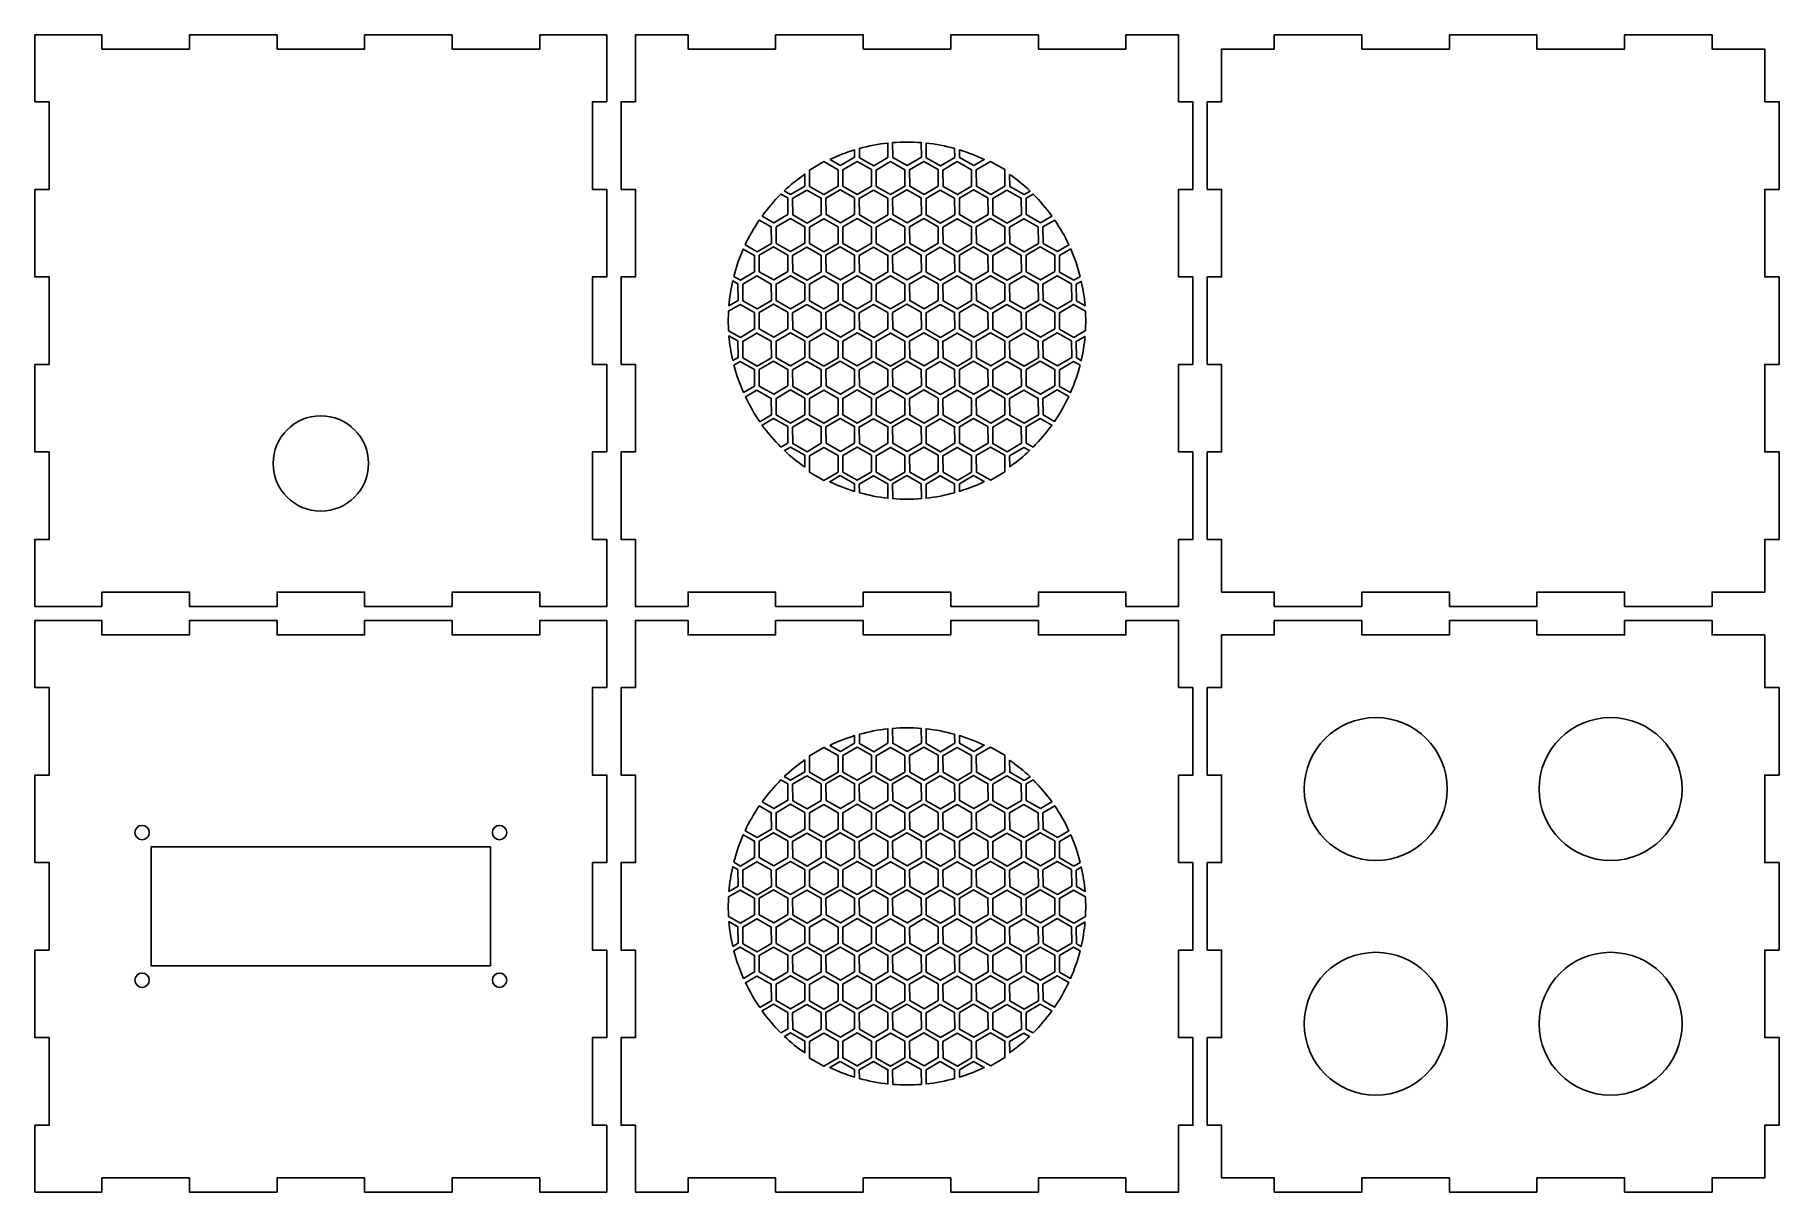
# Model space of a CAD drawing. Header units: millimetres. Extents: x 0 to 366, y 3 to 246.
import ezdxf

# ---------------------------------------------------------------- set-up
doc = ezdxf.new("R2010")
doc.units = ezdxf.units.MM
doc.layers.get('0').update_dxf_attribs({"linetype": 'CONTINUOUS'})

msp = doc.modelspace()

# ---------------------------------------------------------------- linework, layer by layer
for points in [[(120, 126), (105.94, 126), (105.94, 129), (87.56, 129), (87.56, 126), (69.19, 126), (69.19, 129), (50.81, 129), (50.81, 126), (32.44, 126), (32.44, 129), (14.06, 129), (14.06, 126), (0, 126), (0, 140.06), (3, 140.06), (3, 158.44), (0, 158.44), (0, 176.81), (3, 176.81), (3, 195.19), (0, 195.19), (0, 213.56), (3, 213.56), (3, 231.94), (0, 231.94), (0, 246), (14.06, 246), (14.06, 243), (32.44, 243), (32.44, 246), (50.81, 246), (50.81, 243), (69.19, 243), (69.19, 246), (87.56, 246), (87.56, 243), (105.94, 243), (105.94, 246), (120, 246), (120, 231.94), (117, 231.94), (117, 213.56), (120, 213.56), (120, 195.19), (117, 195.19), (117, 176.81), (120, 176.81), (120, 158.44), (117, 158.44), (117, 140.06), (120, 140.06)], [(240, 231.94), (243, 231.94), (243, 213.56), (240, 213.56), (240, 195.19), (243, 195.19), (243, 176.81), (240, 176.81), (240, 158.44), (243, 158.44), (243, 140.06), (240, 140.06), (240, 126), (228.94, 126), (228.94, 129), (210.56, 129), (210.56, 126), (192.19, 126), (192.19, 129), (173.81, 129), (173.81, 126), (155.44, 126), (155.44, 129), (137.06, 129), (137.06, 126), (126, 126), (126, 140.06), (123, 140.06), (123, 158.44), (126, 158.44), (126, 176.81), (123, 176.81), (123, 195.19), (126, 195.19), (126, 213.56), (123, 213.56), (123, 231.94), (126, 231.94), (126, 246), (137.06, 246), (137.06, 243), (155.44, 243), (155.44, 246), (173.81, 246), (173.81, 243), (192.19, 243), (192.19, 246), (210.56, 246), (210.56, 243), (228.94, 243), (228.94, 246), (240, 246)], [(315.19, 243), (333.56, 243), (333.56, 246), (351.94, 246), (351.94, 243), (363, 243), (363, 231.94), (366, 231.94), (366, 213.56), (363, 213.56), (363, 195.19), (366, 195.19), (366, 176.81), (363, 176.81), (363, 158.44), (366, 158.44), (366, 140.06), (363, 140.06), (363, 129), (351.94, 129), (351.94, 126), (333.56, 126), (333.56, 129), (315.19, 129), (315.19, 126), (296.81, 126), (296.81, 129), (278.44, 129), (278.44, 126), (260.06, 126), (260.06, 129), (249, 129), (249, 140.06), (246, 140.06), (246, 158.44), (249, 158.44), (249, 176.81), (246, 176.81), (246, 195.19), (249, 195.19), (249, 213.56), (246, 213.56), (246, 231.94), (249, 231.94), (249, 243), (260.06, 243), (260.06, 246), (278.44, 246), (278.44, 243), (296.81, 243), (296.81, 246), (315.19, 246)], [(168.53, 217.67), (165.52, 219.38), (162.53, 217.62), (162.56, 214.16), (165.57, 212.45), (168.56, 214.2)], [(175.53, 217.72), (172.52, 219.43), (169.53, 217.67), (169.56, 214.21), (172.57, 212.5), (175.56, 214.25)], [(176.56, 214.16), (179.57, 212.45), (182.56, 214.2), (182.53, 217.67), (179.52, 219.38), (176.53, 217.62)], [(189.53, 217.72), (186.52, 219.43), (183.53, 217.67), (183.56, 214.21), (186.57, 212.5), (189.56, 214.25)], [(190.56, 214.16), (193.57, 212.45), (196.56, 214.2), (196.53, 217.67), (193.52, 219.38), (190.53, 217.62)], [(203.56, 214.25), (203.53, 217.72), (200.52, 219.43), (197.53, 217.67), (197.56, 214.21), (200.57, 212.5)], [(161.97, 213.41), (158.99, 211.66), (159.01, 208.19), (162.03, 206.48), (165.01, 208.24), (164.99, 211.7)], [(172.01, 208.29), (171.99, 211.75), (168.97, 213.46), (165.99, 211.71), (166.01, 208.25), (169.03, 206.54)], [(175.97, 213.41), (172.99, 211.66), (173.01, 208.19), (176.03, 206.48), (179.01, 208.24), (178.99, 211.7)], [(186.01, 208.29), (185.99, 211.75), (182.97, 213.46), (179.99, 211.71), (180.01, 208.25), (183.03, 206.54)], [(189.97, 213.41), (186.99, 211.66), (187.01, 208.19), (190.03, 206.48), (193.01, 208.24), (192.99, 211.7)], [(200.01, 208.29), (199.99, 211.75), (196.97, 213.46), (193.99, 211.71), (194.01, 208.25), (197.03, 206.54)], [(203.97, 213.41), (200.99, 211.66), (201.01, 208.19), (204.03, 206.48), (207.01, 208.24), (206.99, 211.7)], [(161.53, 205.72), (158.52, 207.43), (155.53, 205.67), (155.56, 202.21), (158.57, 200.5), (161.56, 202.25)], [(162.56, 202.16), (165.57, 200.45), (168.56, 202.2), (168.53, 205.67), (165.52, 207.38), (162.53, 205.62)], [(175.53, 205.72), (172.52, 207.43), (169.53, 205.67), (169.56, 202.21), (172.57, 200.5), (175.56, 202.25)], [(176.56, 202.16), (179.57, 200.45), (182.56, 202.2), (182.53, 205.67), (179.52, 207.38), (176.53, 205.62)], [(189.53, 205.72), (186.52, 207.43), (183.53, 205.67), (183.56, 202.21), (186.57, 200.5), (189.56, 202.25)], [(190.56, 202.16), (193.57, 200.45), (196.56, 202.2), (196.53, 205.67), (193.52, 207.38), (190.53, 205.62)], [(203.53, 205.72), (200.52, 207.43), (197.53, 205.67), (197.56, 202.21), (200.57, 200.5), (203.56, 202.25)], [(204.56, 202.16), (207.57, 200.45), (210.56, 202.2), (210.53, 205.67), (207.52, 207.38), (204.53, 205.62)], [(158.01, 196.29), (157.99, 199.75), (154.97, 201.46), (151.99, 199.71), (152.01, 196.25), (155.03, 194.54)], [(161.97, 201.41), (158.99, 199.66), (159.01, 196.19), (162.03, 194.48), (165.01, 196.24), (164.99, 199.7)], [(172.01, 196.29), (171.99, 199.75), (168.97, 201.46), (165.99, 199.71), (166.01, 196.25), (169.03, 194.54)], [(175.97, 201.41), (172.99, 199.66), (173.01, 196.19), (176.03, 194.48), (179.01, 196.24), (178.99, 199.7)], [(186.01, 196.29), (185.99, 199.75), (182.97, 201.46), (179.99, 199.71), (180.01, 196.25), (183.03, 194.54)], [(189.97, 201.41), (186.99, 199.66), (187.01, 196.19), (190.03, 194.48), (193.01, 196.24), (192.99, 199.7)], [(200.01, 196.29), (199.99, 199.75), (196.97, 201.46), (193.99, 199.71), (194.01, 196.25), (197.03, 194.54)], [(203.97, 201.41), (200.99, 199.66), (201.01, 196.19), (204.03, 194.48), (207.01, 196.24), (206.99, 199.7)], [(214.01, 196.29), (213.99, 199.75), (210.97, 201.46), (207.99, 199.71), (208.01, 196.25), (211.03, 194.54)], [(148.56, 190.16), (151.57, 188.45), (154.56, 190.2), (154.53, 193.67), (151.52, 195.38), (148.53, 193.62)], [(161.53, 193.72), (158.52, 195.43), (155.53, 193.67), (155.56, 190.21), (158.57, 188.5), (161.56, 190.25)], [(162.56, 190.16), (165.57, 188.45), (168.56, 190.2), (168.53, 193.67), (165.52, 195.38), (162.53, 193.62)], [(175.53, 193.72), (172.52, 195.43), (169.53, 193.67), (169.56, 190.21), (172.57, 188.5), (175.56, 190.25)], [(176.56, 190.16), (179.57, 188.45), (182.56, 190.2), (182.53, 193.67), (179.52, 195.38), (176.53, 193.62)], [(189.53, 193.72), (186.52, 195.43), (183.53, 193.67), (183.56, 190.21), (186.57, 188.5), (189.56, 190.25)], [(190.56, 190.16), (193.57, 188.45), (196.56, 190.2), (196.53, 193.67), (193.52, 195.38), (190.53, 193.62)], [(203.53, 193.72), (200.52, 195.43), (197.53, 193.67), (197.56, 190.21), (200.57, 188.5), (203.56, 190.25)], [(204.56, 190.16), (207.57, 188.45), (210.56, 190.2), (210.53, 193.67), (207.52, 195.38), (204.53, 193.62)], [(217.53, 193.72), (214.52, 195.43), (211.53, 193.67), (211.56, 190.21), (214.57, 188.5), (217.56, 190.25)], [(158.01, 184.29), (157.99, 187.75), (154.97, 189.46), (151.99, 187.71), (152.01, 184.25), (155.03, 182.54)], [(161.97, 189.41), (158.99, 187.66), (159.01, 184.19), (162.03, 182.48), (165.01, 184.24), (164.99, 187.7)], [(172.01, 184.29), (171.99, 187.75), (168.97, 189.46), (165.99, 187.71), (166.01, 184.25), (169.03, 182.54)], [(179.01, 184.24), (178.99, 187.7), (175.97, 189.41), (172.99, 187.66), (173.01, 184.19), (176.03, 182.48)], [(179.99, 187.71), (180.01, 184.25), (183.03, 182.54), (186.01, 184.29), (185.99, 187.75), (182.97, 189.46)], [(189.97, 189.41), (186.99, 187.66), (187.01, 184.19), (190.03, 182.48), (193.01, 184.24), (192.99, 187.7)], [(200.01, 184.29), (199.99, 187.75), (196.97, 189.46), (193.99, 187.71), (194.01, 184.25), (197.03, 182.54)], [(203.97, 189.41), (200.99, 187.66), (201.01, 184.19), (204.03, 182.48), (207.01, 184.24), (206.99, 187.7)], [(214.01, 184.29), (213.99, 187.75), (210.97, 189.46), (207.99, 187.71), (208.01, 184.25), (211.03, 182.54)], [(148.56, 178.16), (151.57, 176.45), (154.56, 178.2), (154.53, 181.67), (151.52, 183.38), (148.53, 181.62)], [(161.53, 181.72), (158.52, 183.43), (155.53, 181.67), (155.56, 178.21), (158.57, 176.5), (161.56, 178.25)], [(162.56, 178.16), (165.57, 176.45), (168.56, 178.2), (168.53, 181.67), (165.52, 183.38), (162.53, 181.62)], [(175.53, 181.72), (172.52, 183.43), (169.53, 181.67), (169.56, 178.21), (172.57, 176.5), (175.56, 178.25)], [(182.53, 181.67), (179.52, 183.38), (176.53, 181.62), (176.56, 178.16), (179.57, 176.45), (182.56, 178.2)], [(189.53, 181.72), (186.52, 183.43), (183.53, 181.67), (183.56, 178.21), (186.57, 176.5), (189.56, 178.25)], [(190.56, 178.16), (193.57, 176.45), (196.56, 178.2), (196.53, 181.67), (193.52, 183.38), (190.53, 181.62)], [(203.53, 181.72), (200.52, 183.43), (197.53, 181.67), (197.56, 178.21), (200.57, 176.5), (203.56, 178.25)], [(204.56, 178.16), (207.57, 176.45), (210.56, 178.2), (210.53, 181.67), (207.52, 183.38), (204.53, 181.62)], [(217.53, 181.72), (214.52, 183.43), (211.53, 181.67), (211.56, 178.21), (214.57, 176.5), (217.56, 178.25)], [(158.01, 172.29), (157.99, 175.75), (154.97, 177.46), (151.99, 175.71), (152.01, 172.25), (155.03, 170.54)], [(161.97, 177.41), (158.99, 175.66), (159.01, 172.19), (162.03, 170.48), (165.01, 172.24), (164.99, 175.7)], [(172.01, 172.29), (171.99, 175.75), (168.97, 177.46), (165.99, 175.71), (166.01, 172.25), (169.03, 170.54)], [(175.97, 177.41), (172.99, 175.66), (173.01, 172.19), (176.03, 170.48), (179.01, 172.24), (178.99, 175.7)], [(186.01, 172.29), (185.99, 175.75), (182.97, 177.46), (179.99, 175.71), (180.01, 172.25), (183.03, 170.54)], [(189.97, 177.41), (186.99, 175.66), (187.01, 172.19), (190.03, 170.48), (193.01, 172.24), (192.99, 175.7)], [(200.01, 172.29), (199.99, 175.75), (196.97, 177.46), (193.99, 175.71), (194.01, 172.25), (197.03, 170.54)], [(203.97, 177.41), (200.99, 175.66), (201.01, 172.19), (204.03, 170.48), (207.01, 172.24), (206.99, 175.7)], [(214.01, 172.29), (213.99, 175.75), (210.97, 177.46), (207.99, 175.71), (208.01, 172.25), (211.03, 170.54)], [(161.53, 169.72), (158.52, 171.43), (155.53, 169.67), (155.56, 166.21), (158.57, 164.5), (161.56, 166.25)], [(162.56, 166.16), (165.57, 164.45), (168.56, 166.2), (168.53, 169.67), (165.52, 171.38), (162.53, 169.62)], [(175.53, 169.72), (172.52, 171.43), (169.53, 169.67), (169.56, 166.21), (172.57, 164.5), (175.56, 166.25)], [(176.56, 166.16), (179.57, 164.45), (182.56, 166.2), (182.53, 169.67), (179.52, 171.38), (176.53, 169.62)], [(189.53, 169.72), (186.52, 171.43), (183.53, 169.67), (183.56, 166.21), (186.57, 164.5), (189.56, 166.25)], [(190.56, 166.16), (193.57, 164.45), (196.56, 166.2), (196.53, 169.67), (193.52, 171.38), (190.53, 169.62)], [(203.53, 169.72), (200.52, 171.43), (197.53, 169.67), (197.56, 166.21), (200.57, 164.5), (203.56, 166.25)], [(204.56, 166.16), (207.57, 164.45), (210.56, 166.2), (210.53, 169.67), (207.52, 171.38), (204.53, 169.62)], [(161.97, 165.41), (158.99, 163.66), (159.01, 160.19), (162.03, 158.48), (165.01, 160.24), (164.99, 163.7)], [(172.01, 160.29), (171.99, 163.75), (168.97, 165.46), (165.99, 163.71), (166.01, 160.25), (169.03, 158.54)], [(175.97, 165.41), (172.99, 163.66), (173.01, 160.19), (176.03, 158.48), (179.01, 160.24), (178.99, 163.7)], [(186.01, 160.29), (185.99, 163.75), (182.97, 165.46), (179.99, 163.71), (180.01, 160.25), (183.03, 158.54)], [(189.97, 165.41), (186.99, 163.66), (187.01, 160.19), (190.03, 158.48), (193.01, 160.24), (192.99, 163.7)], [(200.01, 160.29), (199.99, 163.75), (196.97, 165.46), (193.99, 163.71), (194.01, 160.25), (197.03, 158.54)], [(203.97, 165.41), (200.99, 163.66), (201.01, 160.19), (204.03, 158.48), (207.01, 160.24), (206.99, 163.7)], [(162.53, 157.62), (162.56, 154.16), (165.57, 152.45), (168.56, 154.2), (168.53, 157.67), (165.52, 159.38)], [(175.53, 157.72), (172.52, 159.43), (169.53, 157.67), (169.56, 154.21), (172.57, 152.5), (175.56, 154.25)], [(176.56, 154.16), (179.57, 152.45), (182.56, 154.2), (182.53, 157.67), (179.52, 159.38), (176.53, 157.62)], [(189.53, 157.72), (186.52, 159.43), (183.53, 157.67), (183.56, 154.21), (186.57, 152.5), (189.56, 154.25)], [(190.56, 154.16), (193.57, 152.45), (196.56, 154.2), (196.53, 157.67), (193.52, 159.38), (190.53, 157.62)], [(197.56, 154.21), (200.57, 152.5), (203.56, 154.25), (203.53, 157.72), (200.52, 159.43), (197.53, 157.67)], [(3, 53.81), (3, 72.19), (0, 72.19), (0, 90.56), (3, 90.56), (3, 108.94), (0, 108.94), (0, 123), (14.06, 123), (14.06, 120), (32.44, 120), (32.44, 123), (50.81, 123), (50.81, 120), (69.19, 120), (69.19, 123), (87.56, 123), (87.56, 120), (105.94, 120), (105.94, 123), (120, 123), (120, 108.94), (117, 108.94), (117, 90.56), (120, 90.56), (120, 72.19), (117, 72.19), (117, 53.81), (120, 53.81), (120, 35.44), (117, 35.44), (117, 17.06), (120, 17.06), (120, 3), (105.94, 3), (105.94, 6), (87.56, 6), (87.56, 3), (69.19, 3), (69.19, 6), (50.81, 6), (50.81, 3), (32.44, 3), (32.44, 6), (14.06, 6), (14.06, 3), (0, 3), (0, 17.06), (3, 17.06), (3, 35.44), (0, 35.44), (0, 53.81)], [(240, 108.94), (243, 108.94), (243, 90.56), (240, 90.56), (240, 72.19), (243, 72.19), (243, 53.81), (240, 53.81), (240, 35.44), (243, 35.44), (243, 17.06), (240, 17.06), (240, 3), (228.94, 3), (228.94, 6), (210.56, 6), (210.56, 3), (192.19, 3), (192.19, 6), (173.81, 6), (173.81, 3), (155.44, 3), (155.44, 6), (137.06, 6), (137.06, 3), (126, 3), (126, 17.06), (123, 17.06), (123, 35.44), (126, 35.44), (126, 53.81), (123, 53.81), (123, 72.19), (126, 72.19), (126, 90.56), (123, 90.56), (123, 108.94), (126, 108.94), (126, 123), (137.06, 123), (137.06, 120), (155.44, 120), (155.44, 123), (173.81, 123), (173.81, 120), (192.19, 120), (192.19, 123), (210.56, 123), (210.56, 120), (228.94, 120), (228.94, 123), (240, 123)], [(278.44, 6), (278.44, 3), (260.06, 3), (260.06, 6), (249, 6), (249, 17.06), (246, 17.06), (246, 35.44), (249, 35.44), (249, 53.81), (246, 53.81), (246, 72.19), (249, 72.19), (249, 90.56), (246, 90.56), (246, 108.94), (249, 108.94), (249, 120), (260.06, 120), (260.06, 123), (278.44, 123), (278.44, 120), (296.81, 120), (296.81, 123), (315.19, 123), (315.19, 120), (333.56, 120), (333.56, 123), (351.94, 123), (351.94, 120), (363, 120), (363, 108.94), (366, 108.94), (366, 90.56), (363, 90.56), (363, 72.19), (366, 72.19), (366, 53.81), (363, 53.81), (363, 35.44), (366, 35.44), (366, 17.06), (363, 17.06), (363, 6), (351.94, 6), (351.94, 3), (333.56, 3), (333.56, 6), (315.19, 6), (315.19, 3), (296.81, 3), (296.81, 6)], [(168.53, 94.67), (165.52, 96.38), (162.53, 94.62), (162.56, 91.16), (165.57, 89.45), (168.56, 91.2)], [(175.53, 94.72), (172.52, 96.43), (169.53, 94.67), (169.56, 91.21), (172.57, 89.5), (175.56, 91.25)], [(176.56, 91.16), (179.57, 89.45), (182.56, 91.2), (182.53, 94.67), (179.52, 96.38), (176.53, 94.62)], [(189.53, 94.72), (186.52, 96.43), (183.53, 94.67), (183.56, 91.21), (186.57, 89.5), (189.56, 91.25)], [(190.56, 91.16), (193.57, 89.45), (196.56, 91.2), (196.53, 94.67), (193.52, 96.38), (190.53, 94.62)], [(203.56, 91.25), (203.53, 94.72), (200.52, 96.43), (197.53, 94.67), (197.56, 91.21), (200.57, 89.5)], [(161.97, 90.41), (158.99, 88.66), (159.01, 85.19), (162.03, 83.48), (165.01, 85.24), (164.99, 88.7)], [(172.01, 85.29), (171.99, 88.75), (168.97, 90.46), (165.99, 88.71), (166.01, 85.25), (169.03, 83.54)], [(175.97, 90.41), (172.99, 88.66), (173.01, 85.19), (176.03, 83.48), (179.01, 85.24), (178.99, 88.7)], [(186.01, 85.29), (185.99, 88.75), (182.97, 90.46), (179.99, 88.71), (180.01, 85.25), (183.03, 83.54)], [(189.97, 90.41), (186.99, 88.66), (187.01, 85.19), (190.03, 83.48), (193.01, 85.24), (192.99, 88.7)], [(200.01, 85.29), (199.99, 88.75), (196.97, 90.46), (193.99, 88.71), (194.01, 85.25), (197.03, 83.54)], [(203.97, 90.41), (200.99, 88.66), (201.01, 85.19), (204.03, 83.48), (207.01, 85.24), (206.99, 88.7)], [(161.53, 82.72), (158.52, 84.43), (155.53, 82.67), (155.56, 79.21), (158.57, 77.5), (161.56, 79.25)], [(162.56, 79.16), (165.57, 77.45), (168.56, 79.2), (168.53, 82.67), (165.52, 84.38), (162.53, 82.62)], [(175.53, 82.72), (172.52, 84.43), (169.53, 82.67), (169.56, 79.21), (172.57, 77.5), (175.56, 79.25)], [(176.56, 79.16), (179.57, 77.45), (182.56, 79.2), (182.53, 82.67), (179.52, 84.38), (176.53, 82.62)], [(189.53, 82.72), (186.52, 84.43), (183.53, 82.67), (183.56, 79.21), (186.57, 77.5), (189.56, 79.25)], [(190.56, 79.16), (193.57, 77.45), (196.56, 79.2), (196.53, 82.67), (193.52, 84.38), (190.53, 82.62)], [(203.53, 82.72), (200.52, 84.43), (197.53, 82.67), (197.56, 79.21), (200.57, 77.5), (203.56, 79.25)], [(204.56, 79.16), (207.57, 77.45), (210.56, 79.2), (210.53, 82.67), (207.52, 84.38), (204.53, 82.62)], [(158.01, 73.29), (157.99, 76.75), (154.97, 78.46), (151.99, 76.71), (152.01, 73.25), (155.03, 71.54)], [(161.97, 78.41), (158.99, 76.66), (159.01, 73.19), (162.03, 71.48), (165.01, 73.24), (164.99, 76.7)], [(172.01, 73.29), (171.99, 76.75), (168.97, 78.46), (165.99, 76.71), (166.01, 73.25), (169.03, 71.54)], [(175.97, 78.41), (172.99, 76.66), (173.01, 73.19), (176.03, 71.48), (179.01, 73.24), (178.99, 76.7)], [(186.01, 73.29), (185.99, 76.75), (182.97, 78.46), (179.99, 76.71), (180.01, 73.25), (183.03, 71.54)], [(189.97, 78.41), (186.99, 76.66), (187.01, 73.19), (190.03, 71.48), (193.01, 73.24), (192.99, 76.7)], [(200.01, 73.29), (199.99, 76.75), (196.97, 78.46), (193.99, 76.71), (194.01, 73.25), (197.03, 71.54)], [(203.97, 78.41), (200.99, 76.66), (201.01, 73.19), (204.03, 71.48), (207.01, 73.24), (206.99, 76.7)], [(214.01, 73.29), (213.99, 76.75), (210.97, 78.46), (207.99, 76.71), (208.01, 73.25), (211.03, 71.54)], [(95.6, 50.5), (95.6, 75.5), (24.4, 75.5), (24.4, 50.5)], [(148.56, 67.16), (151.57, 65.45), (154.56, 67.2), (154.53, 70.67), (151.52, 72.38), (148.53, 70.62)], [(161.53, 70.72), (158.52, 72.43), (155.53, 70.67), (155.56, 67.21), (158.57, 65.5), (161.56, 67.25)], [(162.56, 67.16), (165.57, 65.45), (168.56, 67.2), (168.53, 70.67), (165.52, 72.38), (162.53, 70.62)], [(175.53, 70.72), (172.52, 72.43), (169.53, 70.67), (169.56, 67.21), (172.57, 65.5), (175.56, 67.25)], [(176.56, 67.16), (179.57, 65.45), (182.56, 67.2), (182.53, 70.67), (179.52, 72.38), (176.53, 70.62)], [(189.53, 70.72), (186.52, 72.43), (183.53, 70.67), (183.56, 67.21), (186.57, 65.5), (189.56, 67.25)], [(190.56, 67.16), (193.57, 65.45), (196.56, 67.2), (196.53, 70.67), (193.52, 72.38), (190.53, 70.62)], [(203.53, 70.72), (200.52, 72.43), (197.53, 70.67), (197.56, 67.21), (200.57, 65.5), (203.56, 67.25)], [(204.56, 67.16), (207.57, 65.45), (210.56, 67.2), (210.53, 70.67), (207.52, 72.38), (204.53, 70.62)], [(217.53, 70.72), (214.52, 72.43), (211.53, 70.67), (211.56, 67.21), (214.57, 65.5), (217.56, 67.25)], [(158.01, 61.29), (157.99, 64.75), (154.97, 66.46), (151.99, 64.71), (152.01, 61.25), (155.03, 59.54)], [(161.97, 66.41), (158.99, 64.66), (159.01, 61.19), (162.03, 59.48), (165.01, 61.24), (164.99, 64.7)], [(172.01, 61.29), (171.99, 64.75), (168.97, 66.46), (165.99, 64.71), (166.01, 61.25), (169.03, 59.54)], [(179.01, 61.24), (178.99, 64.7), (175.97, 66.41), (172.99, 64.66), (173.01, 61.19), (176.03, 59.48)], [(179.99, 64.71), (180.01, 61.25), (183.03, 59.54), (186.01, 61.29), (185.99, 64.75), (182.97, 66.46)], [(189.97, 66.41), (186.99, 64.66), (187.01, 61.19), (190.03, 59.48), (193.01, 61.24), (192.99, 64.7)], [(200.01, 61.29), (199.99, 64.75), (196.97, 66.46), (193.99, 64.71), (194.01, 61.25), (197.03, 59.54)], [(203.97, 66.41), (200.99, 64.66), (201.01, 61.19), (204.03, 59.48), (207.01, 61.24), (206.99, 64.7)], [(214.01, 61.29), (213.99, 64.75), (210.97, 66.46), (207.99, 64.71), (208.01, 61.25), (211.03, 59.54)], [(148.56, 55.16), (151.57, 53.45), (154.56, 55.2), (154.53, 58.67), (151.52, 60.38), (148.53, 58.62)], [(161.53, 58.72), (158.52, 60.43), (155.53, 58.67), (155.56, 55.21), (158.57, 53.5), (161.56, 55.25)], [(162.56, 55.16), (165.57, 53.45), (168.56, 55.2), (168.53, 58.67), (165.52, 60.38), (162.53, 58.62)], [(175.53, 58.72), (172.52, 60.43), (169.53, 58.67), (169.56, 55.21), (172.57, 53.5), (175.56, 55.25)], [(182.53, 58.67), (179.52, 60.38), (176.53, 58.62), (176.56, 55.16), (179.57, 53.45), (182.56, 55.2)], [(189.53, 58.72), (186.52, 60.43), (183.53, 58.67), (183.56, 55.21), (186.57, 53.5), (189.56, 55.25)], [(190.56, 55.16), (193.57, 53.45), (196.56, 55.2), (196.53, 58.67), (193.52, 60.38), (190.53, 58.62)], [(203.53, 58.72), (200.52, 60.43), (197.53, 58.67), (197.56, 55.21), (200.57, 53.5), (203.56, 55.25)], [(204.56, 55.16), (207.57, 53.45), (210.56, 55.2), (210.53, 58.67), (207.52, 60.38), (204.53, 58.62)], [(217.53, 58.72), (214.52, 60.43), (211.53, 58.67), (211.56, 55.21), (214.57, 53.5), (217.56, 55.25)], [(158.01, 49.29), (157.99, 52.75), (154.97, 54.46), (151.99, 52.71), (152.01, 49.25), (155.03, 47.54)], [(161.97, 54.41), (158.99, 52.66), (159.01, 49.19), (162.03, 47.48), (165.01, 49.24), (164.99, 52.7)], [(172.01, 49.29), (171.99, 52.75), (168.97, 54.46), (165.99, 52.71), (166.01, 49.25), (169.03, 47.54)], [(175.97, 54.41), (172.99, 52.66), (173.01, 49.19), (176.03, 47.48), (179.01, 49.24), (178.99, 52.7)], [(186.01, 49.29), (185.99, 52.75), (182.97, 54.46), (179.99, 52.71), (180.01, 49.25), (183.03, 47.54)], [(189.97, 54.41), (186.99, 52.66), (187.01, 49.19), (190.03, 47.48), (193.01, 49.24), (192.99, 52.7)], [(200.01, 49.29), (199.99, 52.75), (196.97, 54.46), (193.99, 52.71), (194.01, 49.25), (197.03, 47.54)], [(203.97, 54.41), (200.99, 52.66), (201.01, 49.19), (204.03, 47.48), (207.01, 49.24), (206.99, 52.7)], [(214.01, 49.29), (213.99, 52.75), (210.97, 54.46), (207.99, 52.71), (208.01, 49.25), (211.03, 47.54)], [(161.53, 46.72), (158.52, 48.43), (155.53, 46.67), (155.56, 43.21), (158.57, 41.5), (161.56, 43.25)], [(162.56, 43.16), (165.57, 41.45), (168.56, 43.2), (168.53, 46.67), (165.52, 48.38), (162.53, 46.62)], [(175.53, 46.72), (172.52, 48.43), (169.53, 46.67), (169.56, 43.21), (172.57, 41.5), (175.56, 43.25)], [(176.56, 43.16), (179.57, 41.45), (182.56, 43.2), (182.53, 46.67), (179.52, 48.38), (176.53, 46.62)], [(189.53, 46.72), (186.52, 48.43), (183.53, 46.67), (183.56, 43.21), (186.57, 41.5), (189.56, 43.25)], [(190.56, 43.16), (193.57, 41.45), (196.56, 43.2), (196.53, 46.67), (193.52, 48.38), (190.53, 46.62)], [(203.53, 46.72), (200.52, 48.43), (197.53, 46.67), (197.56, 43.21), (200.57, 41.5), (203.56, 43.25)], [(204.56, 43.16), (207.57, 41.45), (210.56, 43.2), (210.53, 46.67), (207.52, 48.38), (204.53, 46.62)], [(161.97, 42.41), (158.99, 40.66), (159.01, 37.19), (162.03, 35.48), (165.01, 37.24), (164.99, 40.7)], [(172.01, 37.29), (171.99, 40.75), (168.97, 42.46), (165.99, 40.71), (166.01, 37.25), (169.03, 35.54)], [(175.97, 42.41), (172.99, 40.66), (173.01, 37.19), (176.03, 35.48), (179.01, 37.24), (178.99, 40.7)], [(186.01, 37.29), (185.99, 40.75), (182.97, 42.46), (179.99, 40.71), (180.01, 37.25), (183.03, 35.54)], [(189.97, 42.41), (186.99, 40.66), (187.01, 37.19), (190.03, 35.48), (193.01, 37.24), (192.99, 40.7)], [(200.01, 37.29), (199.99, 40.75), (196.97, 42.46), (193.99, 40.71), (194.01, 37.25), (197.03, 35.54)], [(203.97, 42.41), (200.99, 40.66), (201.01, 37.19), (204.03, 35.48), (207.01, 37.24), (206.99, 40.7)], [(162.53, 34.62), (162.56, 31.16), (165.57, 29.45), (168.56, 31.2), (168.53, 34.67), (165.52, 36.38)], [(175.53, 34.72), (172.52, 36.43), (169.53, 34.67), (169.56, 31.21), (172.57, 29.5), (175.56, 31.25)], [(176.56, 31.16), (179.57, 29.45), (182.56, 31.2), (182.53, 34.67), (179.52, 36.38), (176.53, 34.62)], [(189.53, 34.72), (186.52, 36.43), (183.53, 34.67), (183.56, 31.21), (186.57, 29.5), (189.56, 31.25)], [(190.56, 31.16), (193.57, 29.45), (196.56, 31.2), (196.53, 34.67), (193.52, 36.38), (190.53, 34.62)], [(197.56, 31.21), (200.57, 29.5), (203.56, 31.25), (203.53, 34.72), (200.52, 36.43), (197.53, 34.67)]]:
    msp.add_lwpolyline(points, close=True)
for points in [[(179.01, 220.24), (178.99, 223.29, 0.040734), (173, 222.14), (173.01, 220.19), (176.03, 218.48)], [(186.01, 220.29), (185.99, 223.38, 0.040065), (179.99, 223.38), (180.01, 220.25), (183.03, 218.54)], [(193.01, 220.24), (193, 222.14, 0.040845), (186.99, 223.29), (187.01, 220.19), (190.03, 218.48)], [(166.78, 219.81, -0.037424), (172, 221.85), (172.01, 220.29), (169.03, 218.54)], [(197.03, 218.54), (199.21, 219.82, 0.037311), (194, 221.85), (194.01, 220.25)], [(157.24, 213.25, -0.036992), (161.54, 216.75), (161.56, 214.25), (158.57, 212.5)], [(204.54, 216.7), (204.56, 214.16), (207.57, 212.45), (208.83, 213.19, 0.037)], [(152.58, 207.93, -0.040799), (156.54, 212.57), (157.99, 211.75), (158.01, 208.29), (155.03, 206.54)], [(211.03, 206.54), (213.41, 207.94, 0.04069), (209.46, 212.57), (207.99, 211.71), (208.01, 208.25)], [(149.03, 201.89, -0.040064), (152, 207.1), (154.53, 205.67), (154.56, 202.2), (151.57, 200.45)], [(214.57, 200.5), (216.96, 201.9, 0.040068), (213.99, 207.12), (211.53, 205.67), (211.56, 202.21)], [(146.66, 195.26, -0.040765), (148.64, 201.03), (150.99, 199.7), (151.01, 196.24), (148.03, 194.48)], [(218.03, 194.48), (219.34, 195.25, 0.04088), (217.35, 201.04), (214.99, 199.66), (215.01, 196.19)], [(145.63, 189.12, -0.035242), (146.44, 194.34), (147.53, 193.72), (147.56, 190.25)], [(218.56, 190.16), (220.37, 189.13, 0.034495), (219.58, 194.24), (218.53, 193.62)], [(145.56, 183.88, -0.027396), (145.55, 187.99), (147.97, 189.41), (150.99, 187.7), (151.01, 184.24), (148.03, 182.48)], [(218.03, 182.48), (220.44, 183.9, 0.0274), (220.45, 188.01), (217.97, 189.41), (214.99, 187.66), (215.01, 184.19)], [(146.45, 177.6, -0.035069), (145.64, 182.8), (147.53, 181.72), (147.56, 178.25)], [(218.56, 178.16), (219.55, 177.6, 0.034417), (220.35, 182.69), (218.53, 181.62)], [(148.69, 170.87, -0.040859), (146.68, 176.65), (147.97, 177.41), (150.99, 175.7), (151.01, 172.24)], [(215.01, 172.19), (217.32, 170.88, 0.040746), (219.32, 176.65), (217.97, 177.41), (214.99, 175.66)], [(152.1, 164.76, -0.040066), (149.11, 169.96), (151.52, 171.38), (154.53, 169.67), (154.56, 166.2)], [(211.56, 166.21), (213.96, 164.85, 0.040064), (216.94, 170.05), (214.52, 171.43), (211.53, 169.67)], [(156.54, 159.43, -0.04069), (152.59, 164.06), (154.97, 165.46), (157.99, 163.75), (158.01, 160.29)], [(208.01, 160.25), (209.46, 159.43, 0.040799), (213.42, 164.07), (210.97, 165.46), (207.99, 163.71)], [(161.55, 155.24, -0.036681), (157.29, 158.7), (158.52, 159.43), (161.53, 157.72)], [(204.53, 157.62), (204.55, 155.31, 0.035815), (208.71, 158.7), (207.52, 159.38)], [(168.97, 153.46), (166.79, 152.18, 0.037311), (172, 150.15), (171.99, 151.75)], [(172.99, 151.66), (173, 149.86, 0.040845), (179.01, 148.71), (178.99, 151.7), (175.97, 153.41)], [(179.99, 151.71), (180.01, 148.62, 0.040065), (186.01, 148.62), (185.99, 151.75), (182.97, 153.46)], [(186.99, 151.66), (187.01, 148.71, 0.040734), (193, 149.86), (192.99, 151.7), (189.97, 153.41)], [(193.99, 151.71), (194, 150.15, 0.037424), (199.22, 152.19), (196.97, 153.46)], [(166.78, 96.81, -0.037424), (172, 98.85), (172.01, 97.29), (169.03, 95.54)], [(179.01, 97.24), (178.99, 100.29, 0.040734), (173, 99.14), (173.01, 97.19), (176.03, 95.48)], [(186.01, 97.29), (185.99, 100.38, 0.040065), (179.99, 100.38), (180.01, 97.25), (183.03, 95.54)], [(193.01, 97.24), (193, 99.14, 0.040845), (186.99, 100.29), (187.01, 97.19), (190.03, 95.48)], [(197.03, 95.54), (199.21, 96.82, 0.037311), (194, 98.85), (194.01, 97.25)], [(157.24, 90.25, -0.036992), (161.54, 93.75), (161.56, 91.25), (158.57, 89.5)], [(204.54, 93.7), (204.56, 91.16), (207.57, 89.45), (208.83, 90.19, 0.037)], [(152.58, 84.93, -0.040799), (156.54, 89.57), (157.99, 88.75), (158.01, 85.29), (155.03, 83.54)], [(211.03, 83.54), (213.41, 84.94, 0.04069), (209.46, 89.57), (207.99, 88.71), (208.01, 85.25)], [(149.03, 78.89, -0.040064), (152, 84.1), (154.53, 82.67), (154.56, 79.2), (151.57, 77.45)], [(214.57, 77.5), (216.96, 78.9, 0.040068), (213.99, 84.12), (211.53, 82.67), (211.56, 79.21)], [(146.66, 72.26, -0.040765), (148.64, 78.03), (150.99, 76.7), (151.01, 73.24), (148.03, 71.48)], [(218.03, 71.48), (219.34, 72.25, 0.04088), (217.35, 78.04), (214.99, 76.66), (215.01, 73.19)], [(145.63, 66.12, -0.035242), (146.44, 71.34), (147.53, 70.72), (147.56, 67.25)], [(218.56, 67.16), (220.37, 66.13, 0.034495), (219.58, 71.24), (218.53, 70.62)], [(145.56, 60.88, -0.027396), (145.55, 64.99), (147.97, 66.41), (150.99, 64.7), (151.01, 61.24), (148.03, 59.48)], [(218.03, 59.48), (220.44, 60.9, 0.0274), (220.45, 65.01), (217.97, 66.41), (214.99, 64.66), (215.01, 61.19)], [(146.45, 54.6, -0.035069), (145.64, 59.8), (147.53, 58.72), (147.56, 55.25)], [(218.56, 55.16), (219.55, 54.6, 0.034417), (220.35, 59.69), (218.53, 58.62)], [(148.69, 47.87, -0.040859), (146.68, 53.65), (147.97, 54.41), (150.99, 52.7), (151.01, 49.24)], [(215.01, 49.19), (217.32, 47.88, 0.040746), (219.32, 53.65), (217.97, 54.41), (214.99, 52.66)], [(152.1, 41.76, -0.040066), (149.11, 46.96), (151.52, 48.38), (154.53, 46.67), (154.56, 43.2)], [(211.56, 43.21), (213.96, 41.85, 0.040064), (216.94, 47.05), (214.52, 48.43), (211.53, 46.67)], [(156.54, 36.43, -0.04069), (152.59, 41.06), (154.97, 42.46), (157.99, 40.75), (158.01, 37.29)], [(208.01, 37.25), (209.46, 36.43, 0.040799), (213.42, 41.07), (210.97, 42.46), (207.99, 40.71)], [(161.55, 32.24, -0.036681), (157.29, 35.7), (158.52, 36.43), (161.53, 34.72)], [(204.53, 34.62), (204.55, 32.31, 0.035815), (208.71, 35.7), (207.52, 36.38)], [(168.97, 30.46), (166.79, 29.18, 0.037311), (172, 27.15), (171.99, 28.75)], [(172.99, 28.66), (173, 26.86, 0.040845), (179.01, 25.71), (178.99, 28.7), (175.97, 30.41)], [(179.99, 28.71), (180.01, 25.62, 0.040065), (186.01, 25.62), (185.99, 28.75), (182.97, 30.46)], [(186.99, 28.66), (187.01, 25.71, 0.040734), (193, 26.86), (192.99, 28.7), (189.97, 30.41)], [(193.99, 28.71), (194, 27.15, 0.037424), (199.22, 29.19), (196.97, 30.46)]]:
    msp.add_lwpolyline(points, format="xyb", close=True)
for centre, radius in [((60, 156), 10), ((281.36, 87.64), 15), ((330.64, 87.64), 15), ((22.5, 78.5), 1.5), ((97.5, 78.5), 1.5), ((281.36, 38.36), 15), ((330.64, 38.36), 15), ((22.5, 47.5), 1.5), ((97.5, 47.5), 1.5)]:
    msp.add_circle(centre, radius)

doc.saveas('drawing.dxf')
